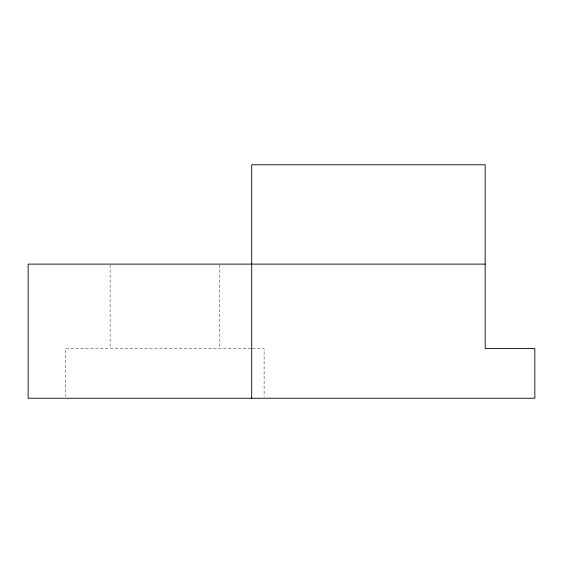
<?xml version="1.0" encoding="UTF-8"?>
<svg xmlns="http://www.w3.org/2000/svg" width="563" height="563" viewBox="0 0 563 563"><rect width="100%" height="100%" fill="white"/><g stroke="black" fill="none" stroke-linecap="round" stroke-linejoin="round"><path stroke-width="0.42" stroke-dasharray="2.81 2.11" d="M250.802 348.56L65.407 348.56L65.407 396.5M252.456 348.56L264.11 348.56L264.11 396.5M219.401 264.983L219.401 348.56M110.116 264.983L110.116 348.56"/><path stroke-width="0.84" d="M485.172 264.11L28.15 264.11L28.15 398.238L534.85 398.238L534.85 348.56L485.172 348.56L485.172 164.762L251.696 164.762L251.696 398.238"/></g></svg>
